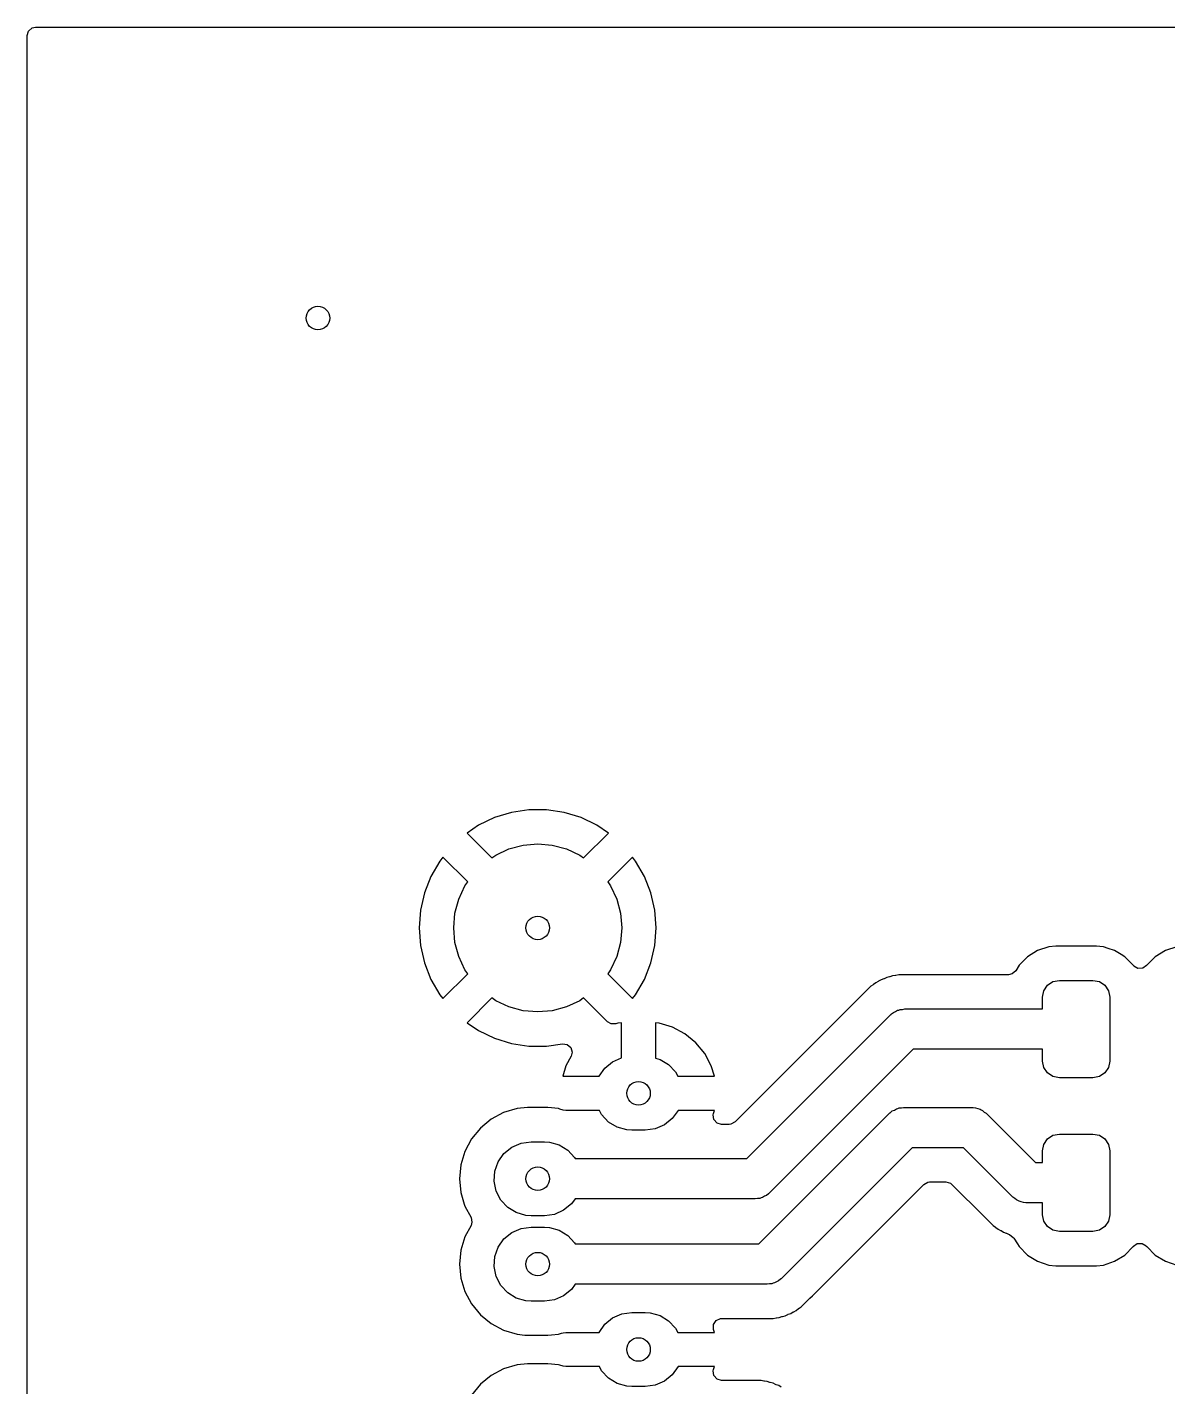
# Model space of a CAD drawing. Extents: x 4.91 to 7.26, y -4.42 to -2.88.
# Drawn here: x 4.915 to 5.583, y -3.673 to -2.877 of the extents above; entities that cross this region are included whole.
import ezdxf

# ---------------------------------------------------------------- set-up
doc = ezdxf.new("R2010")
doc.units = 0
doc.header["$MEASUREMENT"] = 0
doc.layers.add('BLACK', color=7, linetype='CONTINUOUS')

msp = doc.modelspace()

# ---------------------------------------------------------------- linework, layer by layer
at = {"layer": 'BLACK', "linetype": 'CONTINUOUS'}
for p, q in [((4.91451, -2.88167), (4.9153, -2.87899)), ((4.91451, -3.40409), (4.91451, -2.88167)), ((4.9153, -2.87899), (4.91741, -2.87716)), ((4.91741, -2.87716), (4.91947, -2.87671)), ((4.91947, -2.87671), (7.25014, -2.87671)), ((5.20832, -3.33488), (5.19806, -3.33643)), ((5.21869, -3.33488), (5.20832, -3.33488)), ((5.22895, -3.33643), (5.21869, -3.33488)), ((5.18815, -3.33949), (5.1788, -3.34399)), ((5.19806, -3.33643), (5.18815, -3.33949)), ((5.19806, -3.33643), (5.19806, -3.33643)), ((5.23886, -3.33949), (5.22895, -3.33643)), ((5.22895, -3.33643), (5.22895, -3.33643)), ((5.24821, -3.34399), (5.23886, -3.33949)), ((5.1788, -3.34399), (5.1721, -3.34855)), ((5.1721, -3.34855), (5.1721, -3.34855)), ((5.1721, -3.34855), (5.18662, -3.36307)), ((5.1788, -3.34399), (5.1788, -3.34399)), ((5.24039, -3.36307), (5.2549, -3.34855)), ((5.2549, -3.34855), (5.24821, -3.34399)), ((5.1889, -3.36148), (5.19667, -3.35785)), ((5.19667, -3.35785), (5.20496, -3.35563)), ((5.20496, -3.35563), (5.2135, -3.35488)), ((5.2135, -3.35488), (5.22205, -3.35563)), ((5.22205, -3.35563), (5.23034, -3.35785)), ((5.23034, -3.35785), (5.23811, -3.36148)), ((5.15616, -3.365), (5.15097, -3.37398)), ((5.15798, -3.36271), (5.15616, -3.365)), ((5.15616, -3.365), (5.15616, -3.365)), ((5.17248, -3.37721), (5.15798, -3.36271)), ((5.18662, -3.36307), (5.1889, -3.36148)), ((5.23811, -3.36148), (5.24039, -3.36307)), ((5.26903, -3.36271), (5.25453, -3.37721)), ((5.27085, -3.365), (5.26903, -3.36271)), ((5.26903, -3.36271), (5.26903, -3.36271)), ((5.27604, -3.37398), (5.27085, -3.365)), ((5.27085, -3.365), (5.27085, -3.365)), ((5.15097, -3.37398), (5.14718, -3.38364)), ((5.15097, -3.37398), (5.15097, -3.37398)), ((5.27983, -3.38364), (5.27604, -3.37398)), ((5.27604, -3.37398), (5.27604, -3.37398)), ((5.16726, -3.38726), (5.17088, -3.37949)), ((5.17088, -3.37949), (5.17248, -3.37721)), ((5.25453, -3.37721), (5.25612, -3.37949)), ((5.25612, -3.37949), (5.25975, -3.38726)), ((5.14718, -3.38364), (5.14487, -3.39375)), ((5.14718, -3.38364), (5.14718, -3.38364)), ((5.16504, -3.39555), (5.16726, -3.38726)), ((5.25975, -3.38726), (5.26197, -3.39555)), ((5.28214, -3.39375), (5.27983, -3.38364)), ((5.27983, -3.38364), (5.27983, -3.38364)), ((5.14487, -3.39375), (5.1441, -3.40409)), ((5.16429, -3.40409), (5.16504, -3.39555)), ((5.26197, -3.39555), (5.26272, -3.40409)), ((5.28291, -3.40409), (5.28214, -3.39375)), ((4.91451, -3.90921), (4.91451, -3.40409)), ((5.1441, -3.40409), (5.14487, -3.41444)), ((5.16504, -3.41264), (5.16429, -3.40409)), ((5.26272, -3.40409), (5.26197, -3.41264)), ((5.28214, -3.41444), (5.28291, -3.40409)), ((5.14487, -3.41444), (5.14718, -3.42455)), ((5.16726, -3.42093), (5.16504, -3.41264)), ((5.26197, -3.41264), (5.25975, -3.42093)), ((5.27983, -3.42455), (5.28214, -3.41444)), ((5.51699, -3.41478), (5.5129, -3.41519)), ((5.54066, -3.41478), (5.51699, -3.41478)), ((5.54474, -3.41519), (5.54066, -3.41478)), ((5.17088, -3.4287), (5.16726, -3.42093)), ((5.25975, -3.42093), (5.25612, -3.4287)), ((5.50033, -3.42105), (5.4954, -3.42599)), ((5.50627, -3.41739), (5.50033, -3.42105)), ((5.50033, -3.42105), (5.50033, -3.42105)), ((5.5129, -3.41519), (5.50627, -3.41739)), ((5.54475, -3.41519), (5.54474, -3.41519)), ((5.5476, -3.41614), (5.54475, -3.41519)), ((5.55137, -3.41739), (5.5476, -3.41614)), ((5.55516, -3.41972), (5.55137, -3.41739)), ((5.55731, -3.42105), (5.55516, -3.41972)), ((5.56225, -3.42599), (5.55731, -3.42105)), ((5.55731, -3.42105), (5.55731, -3.42105)), ((5.57514, -3.42105), (5.5702, -3.42599)), ((5.58108, -3.41739), (5.57514, -3.42105)), ((5.57514, -3.42105), (5.57514, -3.42105)), ((5.5877, -3.41519), (5.58108, -3.41739)), ((5.14718, -3.42455), (5.14718, -3.42455)), ((5.14718, -3.42455), (5.15097, -3.43421)), ((5.15798, -3.44548), (5.17248, -3.43098)), ((5.17248, -3.43098), (5.17088, -3.4287)), ((5.25612, -3.4287), (5.25453, -3.43098)), ((5.25453, -3.43098), (5.26903, -3.44548)), ((5.27604, -3.43421), (5.27983, -3.42455)), ((5.27983, -3.42455), (5.27983, -3.42455)), ((5.49137, -3.43102), (5.48922, -3.43151)), ((5.49345, -3.42915), (5.49137, -3.43102)), ((5.4954, -3.42599), (5.49345, -3.42915)), ((5.4954, -3.42599), (5.4954, -3.42599)), ((5.56233, -3.4261), (5.56225, -3.42599)), ((5.56263, -3.42643), (5.56233, -3.4261)), ((5.56504, -3.42784), (5.56263, -3.42643)), ((5.56783, -3.42771), (5.56504, -3.42784)), ((5.56999, -3.42619), (5.56783, -3.42771)), ((5.57, -3.42619), (5.56999, -3.42619)), ((5.57004, -3.42615), (5.57, -3.42619)), ((5.57012, -3.4261), (5.57004, -3.42615)), ((5.5702, -3.42599), (5.57012, -3.4261)), ((5.15097, -3.43421), (5.15097, -3.43421)), ((5.15097, -3.43421), (5.15616, -3.44319)), ((5.27085, -3.44319), (5.27604, -3.43421)), ((5.27604, -3.43421), (5.27604, -3.43421)), ((5.4085, -3.43829), (5.40723, -3.43957)), ((5.40991, -3.43741), (5.4085, -3.43829)), ((5.41013, -3.43725), (5.40991, -3.43741)), ((5.41143, -3.43622), (5.41013, -3.43725)), ((5.41293, -3.4355), (5.41143, -3.43622)), ((5.41317, -3.43536), (5.41293, -3.4355)), ((5.41457, -3.43448), (5.41317, -3.43536)), ((5.41614, -3.43393), (5.41457, -3.43448)), ((5.4164, -3.43382), (5.41614, -3.43393)), ((5.41789, -3.4331), (5.4164, -3.43382)), ((5.41951, -3.43273), (5.41789, -3.4331)), ((5.41789, -3.4331), (5.41789, -3.4331)), ((5.41978, -3.43266), (5.41951, -3.43273)), ((5.42134, -3.43211), (5.41978, -3.43266)), ((5.42299, -3.43192), (5.42134, -3.43211)), ((5.42327, -3.43188), (5.42299, -3.43192)), ((5.42489, -3.43151), (5.42327, -3.43188)), ((5.48922, -3.43151), (5.42489, -3.43151)), ((5.50989, -3.44087), (5.51202, -3.43768)), ((5.51202, -3.43768), (5.51521, -3.43554)), ((5.51521, -3.43554), (5.51898, -3.4348)), ((5.51898, -3.4348), (5.53867, -3.4348)), ((5.53867, -3.4348), (5.54243, -3.43554)), ((5.54243, -3.43554), (5.54563, -3.43768)), ((5.54563, -3.43768), (5.54776, -3.44087)), ((5.15616, -3.44319), (5.15616, -3.44319)), ((5.15616, -3.44319), (5.15798, -3.44548)), ((5.15798, -3.44548), (5.15798, -3.44548)), ((5.18662, -3.44512), (5.1721, -3.45964)), ((5.1889, -3.44671), (5.18662, -3.44512)), ((5.19667, -3.45034), (5.1889, -3.44671)), ((5.23811, -3.44671), (5.23034, -3.45034)), ((5.24039, -3.44512), (5.23811, -3.44671)), ((5.25429, -3.45902), (5.24039, -3.44512)), ((5.26903, -3.44548), (5.27085, -3.44319)), ((5.40723, -3.43957), (5.36764, -3.47916)), ((5.50914, -3.44464), (5.50989, -3.44087)), ((5.50914, -3.45153), (5.50914, -3.44464)), ((5.54776, -3.44087), (5.54851, -3.44464)), ((5.54851, -3.44464), (5.54851, -3.48204)), ((5.20496, -3.45256), (5.19667, -3.45034)), ((5.2135, -3.45331), (5.20496, -3.45256)), ((5.22205, -3.45256), (5.2135, -3.45331)), ((5.23034, -3.45034), (5.22205, -3.45256)), ((5.42012, -3.45499), (5.42042, -3.45474)), ((5.42042, -3.45474), (5.42052, -3.45461)), ((5.42052, -3.45461), (5.42075, -3.45447)), ((5.42075, -3.45447), (5.4218, -3.45359)), ((5.4218, -3.45359), (5.42305, -3.45304)), ((5.42305, -3.45304), (5.42421, -3.45233)), ((5.42421, -3.45233), (5.42502, -3.45217)), ((5.42502, -3.45217), (5.42577, -3.45184)), ((5.42577, -3.45184), (5.42713, -3.45178)), ((5.42713, -3.45178), (5.42847, -3.45153)), ((5.42847, -3.45153), (5.50914, -3.45153)), ((5.1721, -3.45964), (5.1788, -3.4642)), ((5.25644, -3.46029), (5.25429, -3.45902)), ((5.25924, -3.46026), (5.25644, -3.46029)), ((5.26046, -3.45989), (5.25924, -3.46026)), ((5.26256, -3.45969), (5.26046, -3.45989)), ((5.26256, -3.48019), (5.26256, -3.45969)), ((5.28256, -3.45969), (5.28256, -3.48037)), ((5.28466, -3.45989), (5.28256, -3.45969)), ((5.28256, -3.45969), (5.28256, -3.45969)), ((5.29251, -3.46228), (5.28466, -3.45989)), ((5.28466, -3.45989), (5.28466, -3.45989)), ((5.29975, -3.46614), (5.29251, -3.46228)), ((5.33597, -3.53913), (5.42012, -3.45499)), ((5.1788, -3.4642), (5.1788, -3.4642)), ((5.1788, -3.4642), (5.18815, -3.4687)), ((5.18815, -3.4687), (5.19806, -3.47176)), ((5.30609, -3.47135), (5.29975, -3.46614)), ((5.19806, -3.47176), (5.19806, -3.47176)), ((5.19806, -3.47176), (5.20832, -3.47331)), ((5.20832, -3.47331), (5.21869, -3.47331)), ((5.21869, -3.47331), (5.22792, -3.47192)), ((5.22792, -3.47192), (5.23069, -3.47229)), ((5.23069, -3.47229), (5.23282, -3.47411)), ((5.23282, -3.47411), (5.23362, -3.47679)), ((5.23362, -3.47679), (5.23304, -3.47916)), ((5.3113, -3.47769), (5.30609, -3.47135)), ((5.31517, -3.48493), (5.3113, -3.47769)), ((5.43336, -3.47515), (5.34922, -3.5593)), ((5.50914, -3.47515), (5.43336, -3.47515)), ((5.50914, -3.48204), (5.50914, -3.47515)), ((5.22995, -3.48493), (5.22813, -3.49094)), ((5.23304, -3.47916), (5.22995, -3.48493)), ((5.24942, -3.49094), (5.2528, -3.48617)), ((5.2528, -3.48617), (5.25737, -3.48244)), ((5.25737, -3.48244), (5.26256, -3.48019)), ((5.28256, -3.48037), (5.28512, -3.48108)), ((5.28512, -3.48108), (5.29016, -3.48415)), ((5.29016, -3.48415), (5.29419, -3.48846)), ((5.31699, -3.49094), (5.31517, -3.48493)), ((5.36764, -3.47916), (5.32913, -3.51766)), ((5.50989, -3.48581), (5.50914, -3.48204)), ((5.51202, -3.489), (5.50989, -3.48581)), ((5.54776, -3.48581), (5.54563, -3.489)), ((5.54851, -3.48204), (5.54776, -3.48581)), ((5.22813, -3.49094), (5.24942, -3.49094)), ((5.29419, -3.48846), (5.29548, -3.49094)), ((5.29548, -3.49094), (5.31699, -3.49094)), ((5.51521, -3.49113), (5.51202, -3.489)), ((5.51898, -3.49188), (5.51521, -3.49113)), ((5.53867, -3.49188), (5.51898, -3.49188)), ((5.54243, -3.49113), (5.53867, -3.49188)), ((5.54563, -3.489), (5.54243, -3.49113)), ((5.2014, -3.50987), (5.19354, -3.51226)), ((5.20752, -3.50927), (5.2014, -3.50987)), ((5.21949, -3.50927), (5.20752, -3.50927)), ((5.20752, -3.50927), (5.20752, -3.50927)), ((5.22561, -3.50987), (5.21949, -3.50927)), ((5.21949, -3.50927), (5.21949, -3.50927)), ((5.22654, -3.51016), (5.22561, -3.50987)), ((5.22561, -3.50987), (5.22561, -3.50987)), ((5.22561, -3.50987), (5.22561, -3.50987)), ((5.22561, -3.50987), (5.22561, -3.50987)), ((5.22843, -3.51073), (5.22654, -3.51016)), ((5.42238, -3.51071), (5.42354, -3.50999)), ((5.42354, -3.50999), (5.42435, -3.50984)), ((5.42435, -3.50984), (5.4251, -3.50951)), ((5.4251, -3.50951), (5.42646, -3.50945)), ((5.42646, -3.50945), (5.4278, -3.5092)), ((5.4278, -3.5092), (5.4678, -3.5092)), ((5.4678, -3.5092), (5.46819, -3.50923)), ((5.46819, -3.50923), (5.46835, -3.50921)), ((5.46835, -3.50921), (5.46861, -3.50927)), ((5.46861, -3.50927), (5.46997, -3.5094)), ((5.46997, -3.5094), (5.47125, -3.50989)), ((5.47125, -3.50989), (5.47257, -3.5102)), ((5.47257, -3.5102), (5.47325, -3.51067)), ((5.47325, -3.51067), (5.47402, -3.51097)), ((5.1863, -3.51613), (5.17996, -3.52133)), ((5.19354, -3.51226), (5.1863, -3.51613)), ((5.22987, -3.51094), (5.22843, -3.51073)), ((5.24964, -3.51094), (5.22987, -3.51094)), ((5.25093, -3.51343), (5.24964, -3.51094)), ((5.25496, -3.51774), (5.25093, -3.51343)), ((5.26, -3.52081), (5.25496, -3.51774)), ((5.29232, -3.51572), (5.28775, -3.51945)), ((5.2957, -3.51094), (5.29232, -3.51572)), ((5.31699, -3.51094), (5.2957, -3.51094)), ((5.31629, -3.51345), (5.31645, -3.51271)), ((5.31669, -3.51621), (5.31629, -3.51345)), ((5.31645, -3.51271), (5.31699, -3.51094)), ((5.31852, -3.51833), (5.31669, -3.51621)), ((5.3212, -3.51911), (5.31852, -3.51833)), ((5.32913, -3.51766), (5.32668, -3.519)), ((5.34297, -3.58913), (5.41945, -3.51266)), ((5.41945, -3.51266), (5.41975, -3.51241)), ((5.41975, -3.51241), (5.41985, -3.51228)), ((5.41985, -3.51228), (5.42008, -3.51214)), ((5.42008, -3.51214), (5.42113, -3.51126)), ((5.42113, -3.51126), (5.42238, -3.51071)), ((5.47402, -3.51097), (5.47503, -3.51189)), ((5.47503, -3.51189), (5.47615, -3.51266)), ((5.47615, -3.51266), (5.50503, -3.54153)), ((5.17996, -3.52133), (5.17475, -3.52768)), ((5.26567, -3.5224), (5.26, -3.52081)), ((5.26862, -3.5226), (5.26567, -3.5224)), ((5.2765, -3.5226), (5.26862, -3.5226)), ((5.28234, -3.5218), (5.2765, -3.5226)), ((5.28775, -3.51945), (5.28234, -3.5218)), ((5.32563, -3.51911), (5.3212, -3.51911)), ((5.32668, -3.519), (5.32563, -3.51911)), ((5.51202, -3.52768), (5.51521, -3.52554)), ((5.51521, -3.52554), (5.51898, -3.5248)), ((5.51898, -3.5248), (5.53867, -3.5248)), ((5.53867, -3.5248), (5.54243, -3.52554)), ((5.54243, -3.52554), (5.54563, -3.52768)), ((5.17475, -3.52768), (5.17088, -3.53492)), ((5.19374, -3.53617), (5.19832, -3.53244)), ((5.19832, -3.53244), (5.20372, -3.53009)), ((5.20372, -3.53009), (5.20957, -3.52929)), ((5.20957, -3.52929), (5.21744, -3.52929)), ((5.21744, -3.52929), (5.22039, -3.52949)), ((5.22039, -3.52949), (5.22607, -3.53108)), ((5.22607, -3.53108), (5.23111, -3.53415)), ((5.23111, -3.53415), (5.23513, -3.53846)), ((5.4327, -3.53282), (5.35622, -3.6093)), ((5.46291, -3.53282), (5.4327, -3.53282)), ((5.49178, -3.56169), (5.46291, -3.53282)), ((5.50914, -3.53464), (5.50989, -3.53087)), ((5.50989, -3.53087), (5.51202, -3.52768)), ((5.54563, -3.52768), (5.54776, -3.53087)), ((5.54776, -3.53087), (5.54851, -3.53464)), ((5.17088, -3.53492), (5.1685, -3.54278)), ((5.18837, -3.54654), (5.19034, -3.54098)), ((5.19034, -3.54098), (5.19374, -3.53617)), ((5.23513, -3.53846), (5.23548, -3.53913)), ((5.23548, -3.53913), (5.33597, -3.53913)), ((5.50503, -3.54153), (5.50914, -3.54153)), ((5.50914, -3.54153), (5.50914, -3.53464)), ((5.54851, -3.53464), (5.54851, -3.57204)), ((5.1685, -3.54278), (5.16769, -3.55094)), ((5.18796, -3.55242), (5.18837, -3.54654)), ((5.16769, -3.55094), (5.16769, -3.55095)), ((5.16769, -3.55095), (5.1685, -3.55911)), ((5.18916, -3.5582), (5.18796, -3.55242)), ((5.19188, -3.56343), (5.18916, -3.5582)), ((5.37436, -3.61946), (5.43953, -3.55429)), ((5.43953, -3.55429), (5.44199, -3.55295)), ((5.44199, -3.55295), (5.44304, -3.55284)), ((5.44304, -3.55284), (5.45256, -3.55284)), ((5.45256, -3.55284), (5.45525, -3.55363)), ((5.45525, -3.55363), (5.45607, -3.55429)), ((5.45607, -3.55429), (5.47509, -3.57331)), ((5.1685, -3.55911), (5.17051, -3.56575)), ((5.17051, -3.56575), (5.17088, -3.56697)), ((5.1959, -3.56774), (5.19188, -3.56343)), ((5.23327, -3.56572), (5.22869, -3.56945)), ((5.23536, -3.56276), (5.23327, -3.56572)), ((5.34087, -3.56276), (5.23536, -3.56276)), ((5.34221, -3.56251), (5.34087, -3.56276)), ((5.34357, -3.56244), (5.34221, -3.56251)), ((5.34432, -3.56211), (5.34357, -3.56244)), ((5.34513, -3.56196), (5.34432, -3.56211)), ((5.34629, -3.56124), (5.34513, -3.56196)), ((5.34754, -3.56069), (5.34629, -3.56124)), ((5.34859, -3.55982), (5.34754, -3.56069)), ((5.34882, -3.55967), (5.34859, -3.55982)), ((5.34892, -3.55954), (5.34882, -3.55967)), ((5.34922, -3.5593), (5.34892, -3.55954)), ((5.49291, -3.56246), (5.49178, -3.56169)), ((5.49392, -3.56338), (5.49291, -3.56246)), ((5.49468, -3.56368), (5.49392, -3.56338)), ((5.49536, -3.56414), (5.49468, -3.56368)), ((5.49669, -3.56446), (5.49536, -3.56414)), ((5.49796, -3.56495), (5.49669, -3.56446)), ((5.49932, -3.56507), (5.49796, -3.56495)), ((5.49959, -3.56514), (5.49932, -3.56507)), ((5.49975, -3.56511), (5.49959, -3.56514)), ((5.50013, -3.56515), (5.49975, -3.56511)), ((5.50914, -3.56515), (5.50013, -3.56515)), ((5.50914, -3.57204), (5.50914, -3.56515)), ((5.17088, -3.56697), (5.17443, -3.57361)), ((5.17443, -3.57361), (5.175, -3.57634)), ((5.20094, -3.57081), (5.1959, -3.56774)), ((5.20662, -3.5724), (5.20094, -3.57081)), ((5.20957, -3.5726), (5.20662, -3.5724)), ((5.21744, -3.5726), (5.20957, -3.5726)), ((5.22328, -3.5718), (5.21744, -3.5726)), ((5.22869, -3.56945), (5.22328, -3.5718)), ((5.47509, -3.57331), (5.47509, -3.57331)), ((5.47509, -3.57331), (5.48016, -3.57838)), ((5.50989, -3.57581), (5.50914, -3.57204)), ((5.54851, -3.57204), (5.54776, -3.57581)), ((5.17443, -3.57828), (5.17088, -3.58492)), ((5.175, -3.57634), (5.17443, -3.57828)), ((5.19832, -3.58244), (5.20372, -3.58009)), ((5.20372, -3.58009), (5.20957, -3.57929)), ((5.20957, -3.57929), (5.21744, -3.57929)), ((5.21744, -3.57929), (5.22039, -3.57949)), ((5.22039, -3.57949), (5.22607, -3.58108)), ((5.22607, -3.58108), (5.23111, -3.58415)), ((5.48016, -3.57838), (5.48157, -3.57927)), ((5.48157, -3.57927), (5.48179, -3.57943)), ((5.48179, -3.57943), (5.48309, -3.58046)), ((5.48309, -3.58046), (5.48459, -3.58118)), ((5.48459, -3.58118), (5.48483, -3.58132)), ((5.48483, -3.58132), (5.48624, -3.5822)), ((5.48624, -3.5822), (5.4878, -3.58275)), ((5.51202, -3.579), (5.50989, -3.57581)), ((5.51521, -3.58113), (5.51202, -3.579)), ((5.51898, -3.58188), (5.51521, -3.58113)), ((5.53867, -3.58188), (5.51898, -3.58188)), ((5.54243, -3.58113), (5.53867, -3.58188)), ((5.54563, -3.579), (5.54243, -3.58113)), ((5.54776, -3.57581), (5.54563, -3.579)), ((5.17088, -3.58492), (5.1685, -3.59278)), ((5.19034, -3.59098), (5.19374, -3.58617)), ((5.19374, -3.58617), (5.19832, -3.58244)), ((5.23111, -3.58415), (5.23513, -3.58846)), ((5.23513, -3.58846), (5.23548, -3.58913)), ((5.23548, -3.58913), (5.34297, -3.58913)), ((5.4878, -3.58275), (5.48806, -3.58285)), ((5.48806, -3.58285), (5.48955, -3.58357)), ((5.48955, -3.58357), (5.48955, -3.58357)), ((5.48955, -3.58357), (5.48975, -3.58364)), ((5.48975, -3.58364), (5.49202, -3.58527)), ((5.49202, -3.58527), (5.49233, -3.58572)), ((5.49233, -3.58572), (5.49445, -3.58916)), ((5.49445, -3.58916), (5.4954, -3.59069)), ((5.56246, -3.59049), (5.56461, -3.58897)), ((5.56461, -3.58897), (5.56741, -3.58884)), ((5.56741, -3.58884), (5.56982, -3.59024)), ((5.56982, -3.59024), (5.57012, -3.59058)), ((5.1685, -3.59278), (5.16769, -3.60094)), ((5.18796, -3.60242), (5.18837, -3.59654)), ((5.18837, -3.59654), (5.19034, -3.59098)), ((5.4954, -3.59069), (5.4954, -3.59069)), ((5.4954, -3.59069), (5.50033, -3.59562)), ((5.50033, -3.59562), (5.50033, -3.59562)), ((5.50033, -3.59562), (5.50033, -3.59562)), ((5.50033, -3.59562), (5.50627, -3.59929)), ((5.55137, -3.59929), (5.55731, -3.59562)), ((5.55731, -3.59562), (5.56225, -3.59069)), ((5.56225, -3.59069), (5.56233, -3.59058)), ((5.56225, -3.59069), (5.56225, -3.59069)), ((5.56233, -3.59058), (5.56241, -3.59053)), ((5.56241, -3.59053), (5.56245, -3.59048)), ((5.56245, -3.59048), (5.56246, -3.59049)), ((5.57012, -3.59058), (5.5702, -3.59069)), ((5.5702, -3.59069), (5.57514, -3.59562)), ((5.57514, -3.59562), (5.57514, -3.59562)), ((5.57514, -3.59562), (5.57514, -3.59562)), ((5.57514, -3.59562), (5.58108, -3.59929)), ((5.16769, -3.60094), (5.16769, -3.60094)), ((5.16769, -3.60094), (5.1685, -3.60911)), ((5.18916, -3.6082), (5.18796, -3.60242)), ((5.50627, -3.59929), (5.5129, -3.60148)), ((5.5129, -3.60148), (5.51699, -3.6019)), ((5.51699, -3.6019), (5.54066, -3.6019)), ((5.54066, -3.6019), (5.54475, -3.60148)), ((5.54475, -3.60148), (5.55137, -3.59929)), ((5.58108, -3.59929), (5.5877, -3.60148)), ((5.1685, -3.60911), (5.1685, -3.60911)), ((5.1685, -3.60911), (5.1685, -3.60911)), ((5.1685, -3.60911), (5.17088, -3.61697)), ((5.19188, -3.61343), (5.18916, -3.6082)), ((5.1959, -3.61774), (5.19188, -3.61343)), ((5.23536, -3.61276), (5.23327, -3.61572)), ((5.34787, -3.61276), (5.23536, -3.61276)), ((5.34921, -3.61251), (5.34787, -3.61276)), ((5.35057, -3.61244), (5.34921, -3.61251)), ((5.35132, -3.61211), (5.35057, -3.61244)), ((5.35213, -3.61196), (5.35132, -3.61211)), ((5.35329, -3.61124), (5.35213, -3.61196)), ((5.35454, -3.61069), (5.35329, -3.61124)), ((5.35559, -3.60982), (5.35454, -3.61069)), ((5.35582, -3.60967), (5.35559, -3.60982)), ((5.35592, -3.60954), (5.35582, -3.60967)), ((5.35622, -3.6093), (5.35592, -3.60954)), ((5.17088, -3.61697), (5.17475, -3.62421)), ((5.20094, -3.62081), (5.1959, -3.61774)), ((5.20662, -3.6224), (5.20094, -3.62081)), ((5.22328, -3.6218), (5.21744, -3.6226)), ((5.22869, -3.61945), (5.22328, -3.6218)), ((5.23327, -3.61572), (5.22869, -3.61945)), ((5.36784, -3.62599), (5.37291, -3.62092)), ((5.37291, -3.62092), (5.37436, -3.61946)), ((5.37436, -3.61946), (5.37436, -3.61946)), ((5.17475, -3.62421), (5.17996, -3.63055)), ((5.20957, -3.6226), (5.20662, -3.6224)), ((5.21744, -3.6226), (5.20957, -3.6226)), ((5.25737, -3.63244), (5.26278, -3.63009)), ((5.26278, -3.63009), (5.26862, -3.62929)), ((5.26862, -3.62929), (5.2765, -3.62929)), ((5.2765, -3.62929), (5.27944, -3.62949)), ((5.27944, -3.62949), (5.28512, -3.63108)), ((5.3602, -3.63035), (5.36176, -3.6298)), ((5.36176, -3.6298), (5.36317, -3.62892)), ((5.36317, -3.62892), (5.36341, -3.62879)), ((5.36341, -3.62879), (5.36491, -3.62807)), ((5.36491, -3.62807), (5.36621, -3.62703)), ((5.36621, -3.62703), (5.36643, -3.62687)), ((5.36643, -3.62687), (5.36658, -3.62678)), ((5.36658, -3.62678), (5.36784, -3.62599)), ((5.17996, -3.63055), (5.1863, -3.63576)), ((5.1863, -3.63576), (5.19354, -3.63963)), ((5.24942, -3.64094), (5.2528, -3.63617)), ((5.2528, -3.63617), (5.25737, -3.63244)), ((5.28512, -3.63108), (5.29016, -3.63415)), ((5.29016, -3.63415), (5.29419, -3.63846)), ((5.31643, -3.63638), (5.31792, -3.63402)), ((5.31645, -3.63918), (5.31643, -3.63638)), ((5.31792, -3.63402), (5.32045, -3.63283)), ((5.32045, -3.63283), (5.3212, -3.63278)), ((5.3212, -3.63278), (5.35145, -3.63278)), ((5.35145, -3.63278), (5.35307, -3.63241)), ((5.35145, -3.63278), (5.35145, -3.63278)), ((5.35307, -3.63241), (5.35334, -3.63236)), ((5.35334, -3.63236), (5.35499, -3.63217)), ((5.35499, -3.63217), (5.35656, -3.63163)), ((5.35656, -3.63163), (5.35683, -3.63155)), ((5.35683, -3.63155), (5.35845, -3.63118)), ((5.35845, -3.63118), (5.35994, -3.63046)), ((5.35994, -3.63046), (5.3602, -3.63035)), ((5.19354, -3.63963), (5.2014, -3.64202)), ((5.2014, -3.64202), (5.2014, -3.64202)), ((5.2014, -3.64202), (5.2014, -3.64202)), ((5.2014, -3.64202), (5.20588, -3.64246)), ((5.20588, -3.64246), (5.20752, -3.64262)), ((5.20752, -3.64262), (5.20752, -3.64262)), ((5.20752, -3.64262), (5.21949, -3.64262)), ((5.21949, -3.64262), (5.22158, -3.64241)), ((5.21949, -3.64262), (5.21949, -3.64262)), ((5.22158, -3.64241), (5.22561, -3.64202)), ((5.22561, -3.64202), (5.22749, -3.64144)), ((5.22561, -3.64202), (5.22561, -3.64202)), ((5.22561, -3.64202), (5.22561, -3.64202)), ((5.22749, -3.64144), (5.22843, -3.64116)), ((5.22843, -3.64116), (5.22987, -3.64094)), ((5.22987, -3.64094), (5.24942, -3.64094)), ((5.29419, -3.63846), (5.29548, -3.64094)), ((5.29548, -3.64094), (5.31699, -3.64094)), ((5.31699, -3.64094), (5.31645, -3.63918)), ((5.2014, -3.65987), (5.19354, -3.66226)), ((5.20752, -3.65927), (5.2014, -3.65987)), ((5.21949, -3.65927), (5.20752, -3.65927)), ((5.20752, -3.65927), (5.20752, -3.65927)), ((5.22561, -3.65987), (5.21949, -3.65927)), ((5.21949, -3.65927), (5.21949, -3.65927)), ((5.22654, -3.66016), (5.22561, -3.65987)), ((5.22561, -3.65987), (5.22561, -3.65987)), ((5.22561, -3.65987), (5.22561, -3.65987)), ((5.22561, -3.65987), (5.22561, -3.65987)), ((5.22843, -3.66073), (5.22654, -3.66016)), ((5.22987, -3.66094), (5.22843, -3.66073)), ((5.24964, -3.66094), (5.22987, -3.66094)), ((5.25093, -3.66343), (5.24964, -3.66094)), ((5.2957, -3.66094), (5.29232, -3.66572)), ((5.31699, -3.66094), (5.2957, -3.66094)), ((5.31645, -3.66271), (5.31699, -3.66094)), ((5.1863, -3.66613), (5.17996, -3.67133)), ((5.19354, -3.66226), (5.1863, -3.66613)), ((5.25496, -3.66774), (5.25093, -3.66343)), ((5.26, -3.67081), (5.25496, -3.66774)), ((5.28775, -3.66945), (5.28234, -3.6718)), ((5.29232, -3.66572), (5.28775, -3.66945)), ((5.31629, -3.66345), (5.31645, -3.66271)), ((5.31669, -3.66621), (5.31629, -3.66345)), ((5.31852, -3.66833), (5.31669, -3.66621)), ((5.3212, -3.66911), (5.31852, -3.66833)), ((5.34253, -3.66911), (5.3212, -3.66911)), ((5.34433, -3.66911), (5.34253, -3.66911)), ((5.34594, -3.66948), (5.34433, -3.66911)), ((5.34433, -3.66911), (5.34433, -3.66911)), ((5.34622, -3.66953), (5.34594, -3.66948)), ((5.34787, -3.66972), (5.34622, -3.66953)), ((5.34943, -3.67026), (5.34787, -3.66972)), ((5.34787, -3.66972), (5.34787, -3.66972)), ((5.17996, -3.67133), (5.17475, -3.67768)), ((5.26567, -3.6724), (5.26, -3.67081)), ((5.26862, -3.6726), (5.26567, -3.6724)), ((5.2765, -3.6726), (5.26862, -3.6726)), ((5.28234, -3.6718), (5.2765, -3.6726)), ((5.3497, -3.67034), (5.34943, -3.67026)), ((5.35132, -3.67071), (5.3497, -3.67034)), ((5.35281, -3.67143), (5.35132, -3.67071)), ((5.35132, -3.67071), (5.35132, -3.67071)), ((5.35307, -3.67154), (5.35281, -3.67143)), ((5.35464, -3.67208), (5.35307, -3.67154)), ((5.35604, -3.67297), (5.35464, -3.67208)), ((5.35464, -3.67208), (5.35464, -3.67208))]:
    msp.add_line(p, q, dxfattribs=at)
at = {"layer": 'BLACK'}
for centre in [(5.0848, -3.04701), (5.2135, -3.40409), (5.27256, -3.50094), (5.2135, -3.55094), (5.2135, -3.60094), (5.27256, -3.65094)]:
    msp.add_circle(centre, 0.00689, dxfattribs=at)

doc.saveas('drawing.dxf')
